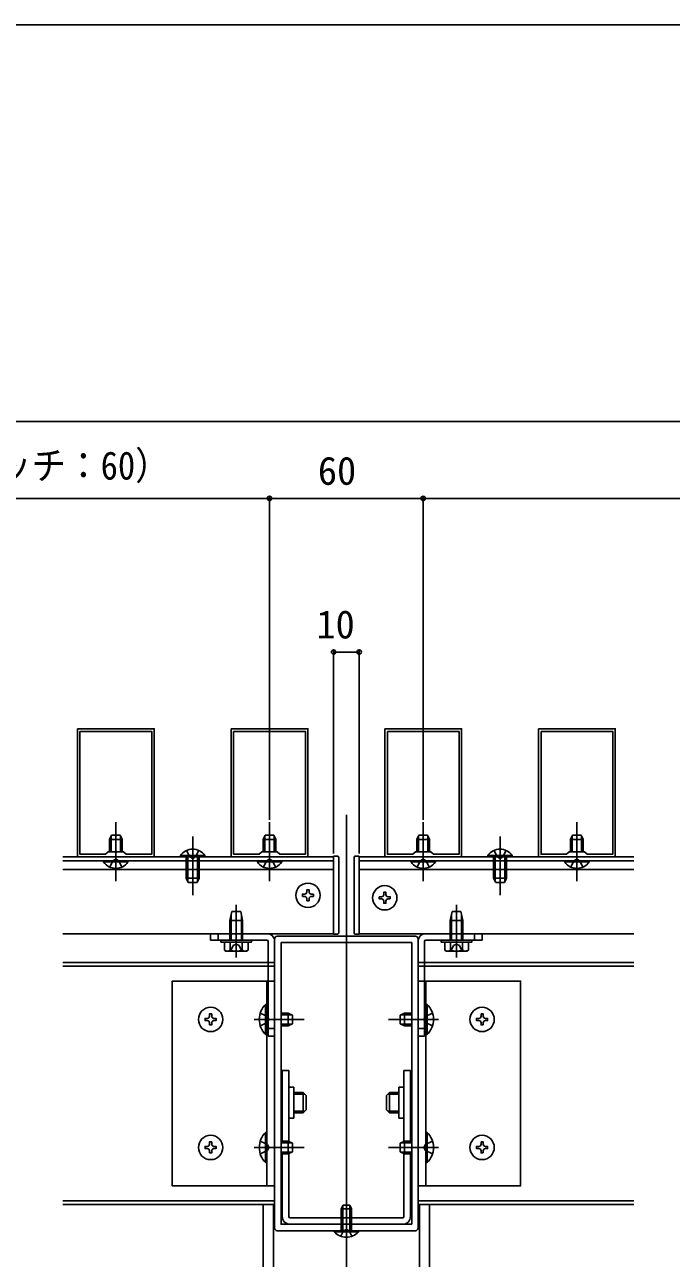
# Model space of a CAD drawing. Units: millimetres, scale not verified. Extents: x -875 to 875, y -1307 to 1299.
# Drawn here: x -16.5 to 236, y 761.3 to 1243.1 of the extents above; entities that cross this region are included whole.
import ezdxf
from ezdxf.enums import TextEntityAlignment as Align

# ---------------------------------------------------------------- set-up
doc = ezdxf.new("R2010")
doc.units = ezdxf.units.MM
doc.header["$LTSCALE"] = 4
for name, color, linetype in [('0-2_YKK_11', 7, 'Continuous'), ('0-3_YKK_12', 2, 'Continuous'), ('0-4_YKK_13', 4, 'Continuous'), ('0-5_YKK_D', 6, 'Continuous'), ('0-6_YKK_ZWAK', 7, 'Continuous')]:
    doc.layers.add(name, color=color, linetype=linetype)
doc.styles.add('ＭＳ ゴシック', font='')
doc.styles.get('ＭＳ ゴシック').set_extended_font_data('MS Gothic')

msp = doc.modelspace()

# ---------------------------------------------------------------- linework, layer by layer
at = {"layer": '0-2_YKK_11'}
for p, q in [((136.1, 887.1), (82.1, 887.1)), ((81.1, 886.1), (81.1, 773.1)), ((137.1, 773.1), (137.1, 886.1)), ((82.1, 772.1), (136.1, 772.1))]:
    msp.add_line(p, q, dxfattribs=at)
for points in [[(4.1, 968.1), (4.1, 918.1), (34.1, 918.1), (34.1, 968.1)], [(5.1, 967.1), (5.1, 919.1), (15.1, 919.1), (16.1, 920.1), (22.1, 920.1), (23.1, 919.1), (33.1, 919.1), (33.1, 967.1)], [(64.1, 968.1), (64.1, 918.1), (94.1, 918.1), (94.1, 968.1)], [(65.1, 967.1), (65.1, 919.1), (75.1, 919.1), (76.1, 920.1), (82.1, 920.1), (83.1, 919.1), (93.1, 919.1), (93.1, 967.1)], [(124.1, 968.1), (124.1, 918.1), (154.1, 918.1), (154.1, 968.1)], [(125.1, 967.1), (125.1, 919.1), (135.1, 919.1), (136.1, 920.1), (142.1, 920.1), (143.1, 919.1), (153.1, 919.1), (153.1, 967.1)], [(184.1, 968.1), (184.1, 918.1), (214.1, 918.1), (214.1, 968.1)], [(185.1, 967.1), (185.1, 919.1), (195.1, 919.1), (196.1, 920.1), (202.1, 920.1), (203.1, 919.1), (213.1, 919.1), (213.1, 967.1)], [(134.6, 774.6), (134.6, 884.6), (83.6, 884.6), (83.6, 774.6)]]:
    msp.add_lwpolyline(points, close=True, dxfattribs=at)
for centre, start, end in [((82.1, 886.1), 90.00001, 179.99999), ((136.1, 886.1), 0.00001, 89.99999), ((82.1, 773.1), 180.00001, 269.99999), ((136.1, 773.1), 270.00001, 359.99999)]:
    msp.add_arc(centre, 1, start, end, dxfattribs=at)
at = {"layer": '0-3_YKK_12'}
for p, q in [((109.1, 934.571), (109.1, 580.1)), ((-1.583, 918.1), (104.1, 918.1)), ((-1.583, 916.6), (104.1, 916.6)), ((114.1, 918.1), (221.326, 918.1)), ((114.1, 916.6), (221.326, 916.6)), ((-1.583, 913.1), (104.1, 913.1)), ((114.1, 913.1), (221.326, 913.1)), ((-1.583, 888.1), (104.1, 888.1)), ((106.033, 887.1), (112.167, 887.1)), ((114.1, 888.1), (221.326, 888.1)), ((-1.583, 876.9), (81.1, 876.9)), ((137.1, 876.9), (221.326, 876.9)), ((-1.583, 875.4), (81.1, 875.4)), ((137.1, 875.4), (221.326, 875.4)), ((-1.583, 783.8), (81.1, 783.8)), ((-1.583, 782.3), (81.1, 782.3)), ((137.1, 783.8), (221.326, 783.8)), ((137.1, 782.3), (221.326, 782.3))]:
    msp.add_line(p, q, dxfattribs=at)
at = {"layer": '0-4_YKK_13'}
for p, q in [((19.1, 908.6), (19.1, 931.6)), ((79.1, 908.6), (79.1, 931.6)), ((139.1, 908.6), (139.1, 931.6)), ((199.1, 908.6), (199.1, 931.6)), ((17.4, 926.6), (16.6, 924.9)), ((17.254, 920.1), (17.254, 926.29)), ((17.4, 926.6), (20.8, 926.6)), ((20.8, 926.6), (21.6, 924.9)), ((20.946, 920.1), (20.946, 926.29)), ((49.1, 926.1), (49.1, 903.1)), ((77.4, 926.6), (76.6, 924.9)), ((77.254, 920.1), (77.254, 926.29)), ((77.4, 926.6), (80.8, 926.6)), ((80.8, 926.6), (81.6, 924.9)), ((80.946, 920.1), (80.946, 926.29)), ((137.4, 926.6), (136.6, 924.9)), ((137.254, 920.1), (137.254, 926.29)), ((137.4, 926.6), (140.8, 926.6)), ((140.8, 926.6), (141.6, 924.9)), ((140.946, 920.1), (140.946, 926.29)), ((169.1, 926.1), (169.1, 903.1)), ((197.4, 926.6), (196.6, 924.9)), ((197.254, 920.1), (197.254, 926.29)), ((197.4, 926.6), (200.8, 926.6)), ((200.8, 926.6), (201.6, 924.9)), ((200.946, 920.1), (200.946, 926.29)), ((21.6, 920.1), (21.6, 924.9)), ((81.6, 920.1), (81.6, 924.9)), ((141.6, 920.1), (141.6, 924.9)), ((201.6, 920.1), (201.6, 924.9)), ((14.35, 916.091), (14.35, 916.6)), ((14.35, 916.6), (23.85, 916.6)), ((53.85, 918.1), (44.35, 918.1)), ((46.6, 918.1), (46.6, 909.8)), ((47.254, 918.1), (47.254, 908.41)), ((50.946, 918.1), (50.946, 908.41)), ((53.85, 918.609), (53.85, 918.1)), ((74.35, 916.091), (74.35, 916.6)), ((74.35, 916.6), (83.85, 916.6)), ((104.1, 887.85), (104.1, 918.35)), ((104.1, 918.35), (105.6, 918.35)), ((106.1, 917.85), (106.1, 888.35)), ((112.1, 917.85), (112.1, 888.35)), ((114.1, 918.35), (112.6, 918.35)), ((114.1, 887.85), (114.1, 918.35)), ((134.35, 916.091), (134.35, 916.6)), ((134.35, 916.6), (143.85, 916.6)), ((173.85, 918.1), (164.35, 918.1)), ((166.6, 918.1), (166.6, 909.8)), ((167.254, 918.1), (167.254, 908.41)), ((170.946, 918.1), (170.946, 908.41)), ((173.85, 918.609), (173.85, 918.1)), ((194.35, 916.091), (194.35, 916.6)), ((194.35, 916.6), (203.85, 916.6)), ((47.4, 908.1), (46.6, 909.8)), ((50.8, 908.1), (47.4, 908.1)), ((50.8, 908.1), (51.6, 909.8)), ((167.4, 908.1), (166.6, 909.8)), ((170.8, 908.1), (167.4, 908.1)), ((170.8, 908.1), (171.6, 909.8)), ((92.81, 902.67), (91.95, 902.67)), ((95.39, 903.53), (96.25, 903.53)), ((122.81, 902.53), (121.95, 902.53)), ((125.39, 901.67), (126.25, 901.67)), ((64.35, 896.8), (63.6, 893.2)), ((67.85, 896.8), (64.35, 896.8)), ((66.1, 878.8), (66.1, 899.3)), ((67.85, 896.8), (68.6, 893.2)), ((150.35, 896.8), (149.6, 893.2)), ((150.35, 896.8), (153.85, 896.8)), ((152.1, 878.8), (152.1, 899.3)), ((153.85, 896.8), (154.6, 893.2)), ((63.6, 893.2), (63.6, 885.6)), ((68.6, 893.2), (63.6, 893.2)), ((64.086, 895.533), (64.086, 885.6)), ((68.114, 895.533), (68.114, 885.6)), ((68.6, 885.6), (68.6, 893.2)), ((149.6, 885.6), (149.6, 893.2)), ((149.6, 893.2), (154.6, 893.2)), ((150.086, 895.533), (150.086, 885.6)), ((154.114, 895.533), (154.114, 885.6)), ((154.6, 893.2), (154.6, 885.6)), ((78.1, 888.1), (56.1, 888.1)), ((56.1, 888.1), (56.1, 885.6)), ((59.1, 888.1), (59.1, 885.6)), ((105.6, 887.85), (104.1, 887.85)), ((112.6, 887.85), (114.1, 887.85)), ((140.1, 888.1), (162.1, 888.1)), ((159.1, 888.1), (159.1, 885.6)), ((162.1, 888.1), (162.1, 885.6)), ((56.1, 885.6), (78.1, 885.6)), ((61.481, 884.8), (61.481, 881.657)), ((61.481, 884.8), (70.719, 884.8)), ((63.6, 884.8), (68.6, 884.8)), ((63.791, 884.8), (63.791, 881.657)), ((68.409, 884.8), (68.409, 881.657)), ((70.719, 884.8), (70.719, 881.657)), ((162.1, 885.6), (140.1, 885.6)), ((147.481, 884.8), (147.481, 881.657)), ((156.719, 884.8), (147.481, 884.8)), ((154.6, 884.8), (149.6, 884.8)), ((149.791, 884.8), (149.791, 881.657)), ((154.409, 884.8), (154.409, 881.657)), ((156.719, 884.8), (156.719, 881.657)), ((62.1, 881.3), (61.481, 881.657)), ((62.1, 881.3), (70.1, 881.3)), ((70.1, 881.3), (70.719, 881.657)), ((148.1, 881.3), (147.481, 881.657)), ((156.1, 881.3), (148.1, 881.3)), ((156.1, 881.3), (156.719, 881.657)), ((78.1, 789.6), (78.1, 869.6)), ((140.1, 789.6), (140.1, 869.6)), ((77.591, 860.5), (78.1, 860.5)), ((78.1, 860.5), (78.1, 848.7)), ((140.609, 860.5), (140.1, 860.5)), ((140.1, 860.5), (140.1, 848.7)), ((55.67, 853.31), (55.67, 852.45)), ((56.53, 855.89), (56.53, 856.75)), ((92.605, 854.6), (73.105, 854.6)), ((83.6, 857.1), (86.4, 857.1)), ((83.6, 856.446), (87.79, 856.446)), ((86.4, 857.1), (86.4, 852.1)), ((88.1, 856.3), (86.4, 857.1)), ((88.1, 852.9), (86.4, 852.1)), ((88.1, 856.3), (88.1, 852.9)), ((125.595, 854.6), (145.095, 854.6)), ((130.1, 856.3), (131.8, 857.1)), ((130.1, 856.3), (130.1, 852.9)), ((130.1, 852.9), (131.8, 852.1)), ((134.6, 856.446), (130.41, 856.446)), ((131.8, 857.1), (131.8, 852.1)), ((134.6, 857.1), (131.8, 857.1)), ((161.67, 855.89), (161.67, 856.75)), ((162.53, 853.31), (162.53, 852.45)), ((78.6, 851.1), (81.1, 851.1)), ((83.6, 852.754), (87.79, 852.754)), ((83.6, 852.1), (86.4, 852.1)), ((134.6, 852.754), (130.41, 852.754)), ((134.6, 852.1), (131.8, 852.1)), ((139.6, 851.1), (137.1, 851.1)), ((86.6, 807.006), (86.6, 834.6)), ((131.6, 834.6), (131.6, 807.006)), ((131.6, 834.6), (134.1, 834.6)), ((134.1, 807.1), (134.1, 834.6)), ((88.6, 828.1), (86.6, 828.1)), ((88.6, 828.1), (88.6, 816.1)), ((88.6, 826.1), (92.2, 826.1)), ((92.848, 825.452), (88.6, 825.452)), ((92.2, 826.1), (92.2, 818.1)), ((93.4, 824.9), (92.2, 826.1)), ((93.4, 824.9), (93.4, 819.3)), ((124.8, 824.9), (126, 826.1)), ((124.8, 824.9), (124.8, 819.3)), ((125.352, 825.452), (129.6, 825.452)), ((126, 826.1), (126, 818.1)), ((129.6, 826.1), (126, 826.1)), ((129.6, 828.1), (129.6, 816.1)), ((129.6, 828.1), (131.6, 828.1)), ((93.4, 819.3), (92.2, 818.1)), ((124.8, 819.3), (126, 818.1)), ((88.6, 816.1), (86.6, 816.1)), ((92.848, 818.748), (88.6, 818.748)), ((92.2, 818.1), (88.6, 818.1)), ((125.352, 818.748), (129.6, 818.748)), ((126, 818.1), (129.6, 818.1)), ((129.6, 816.1), (131.6, 816.1)), ((77.591, 810.5), (78.1, 810.5)), ((78.1, 810.5), (78.1, 798.7)), ((140.609, 810.5), (140.1, 810.5)), ((140.1, 810.5), (140.1, 798.7)), ((56.53, 805.89), (56.53, 806.75)), ((92.605, 804.6), (73.105, 804.6)), ((83.6, 807.1), (86.4, 807.1)), ((83.6, 806.446), (87.79, 806.446)), ((86.4, 807.1), (86.4, 802.1)), ((88.1, 806.3), (86.4, 807.1)), ((88.1, 806.3), (88.1, 802.9)), ((125.595, 804.6), (145.095, 804.6)), ((130.1, 806.3), (131.8, 807.1)), ((130.1, 806.3), (130.1, 802.9)), ((134.6, 806.446), (130.41, 806.446)), ((131.8, 807.1), (131.8, 802.1)), ((134.6, 807.1), (131.8, 807.1)), ((161.67, 805.89), (161.67, 806.75)), ((55.67, 803.31), (55.67, 802.45)), ((83.6, 802.754), (87.79, 802.754)), ((83.6, 802.1), (86.4, 802.1)), ((84.1, 802.1), (84.1, 777.6)), ((88.1, 802.9), (86.4, 802.1)), ((86.6, 777.6), (86.6, 802.194)), ((130.1, 802.9), (131.8, 802.1)), ((134.6, 802.754), (130.41, 802.754)), ((131.6, 802.194), (131.6, 777.6)), ((134.6, 802.1), (131.8, 802.1)), ((134.1, 777.6), (134.1, 802.1)), ((162.53, 803.31), (162.53, 802.45)), ((76.6, 782.3), (76.6, 761.6)), ((80.6, 782.3), (80.6, 761.6)), ((107.8, 782.1), (107.1, 780.7)), ((107.8, 782.1), (110.4, 782.1)), ((110.4, 782.1), (111.1, 780.7)), ((137.6, 782.3), (137.6, 761.6)), ((141.6, 782.3), (141.6, 761.6)), ((131.1, 777.1), (87.1, 777.1)), ((87.1, 774.6), (131.1, 774.6)), ((104.35, 771.591), (104.35, 772.1)), ((104.35, 772.1), (113.85, 772.1)), ((76.6, 761.6), (76.6, 747.1)), ((80.6, 761.6), (80.6, 747.1)), ((137.6, 747.1), (137.6, 761.6)), ((141.6, 747.1), (141.6, 761.6))]:
    msp.add_line(p, q, dxfattribs=at)
for points in [[(16.6, 920.1), (16.6, 924.9), (21.6, 924.9)], [(46.75, 920.6), (47.955, 918.13), (49.1, 917.521)], [(51.45, 920.6), (50.245, 918.13), (49.1, 917.521)], [(76.6, 920.1), (76.6, 924.9), (81.6, 924.9)], [(136.6, 920.1), (136.6, 924.9), (141.6, 924.9)], [(166.75, 920.6), (167.955, 918.13), (169.1, 917.521)], [(171.45, 920.6), (170.245, 918.13), (169.1, 917.521)], [(196.6, 920.1), (196.6, 924.9), (201.6, 924.9)], [(14.35, 916.091), (23.85, 916.091), (23.85, 916.6)], [(16.75, 914.1), (17.955, 916.57), (19.1, 917.179)], [(21.45, 914.1), (20.245, 916.57), (19.1, 917.179)], [(53.85, 918.609), (44.35, 918.609), (44.35, 918.1)], [(51.6, 918.1), (51.6, 909.8), (46.6, 909.8)], [(74.35, 916.091), (83.85, 916.091), (83.85, 916.6)], [(76.75, 914.1), (77.955, 916.57), (79.1, 917.179)], [(81.45, 914.1), (80.245, 916.57), (79.1, 917.179)], [(134.35, 916.091), (143.85, 916.091), (143.85, 916.6)], [(136.75, 914.1), (137.955, 916.57), (139.1, 917.179)], [(141.45, 914.1), (140.245, 916.57), (139.1, 917.179)], [(173.85, 918.609), (164.35, 918.609), (164.35, 918.1)], [(171.6, 918.1), (171.6, 909.8), (166.6, 909.8)], [(194.35, 916.091), (203.85, 916.091), (203.85, 916.6)], [(196.75, 914.1), (197.955, 916.57), (199.1, 917.179)], [(201.45, 914.1), (200.245, 916.57), (199.1, 917.179)], [(91.95, 902.67), (91.95, 903.53), (92.81, 903.53)], [(93.67, 904.39), (93.67, 905.25), (94.53, 905.25), (94.53, 904.39)], [(94.53, 901.81), (94.53, 900.95), (93.67, 900.95), (93.67, 901.81)], [(96.25, 903.53), (96.25, 902.67), (95.39, 902.67)], [(121.95, 902.53), (121.95, 901.67), (122.81, 901.67)], [(124.53, 903.39), (124.53, 904.25), (123.67, 904.25), (123.67, 903.39)], [(126.25, 901.67), (126.25, 902.53), (125.39, 902.53)], [(123.67, 900.81), (123.67, 899.95), (124.53, 899.95), (124.53, 900.81)], [(63.9, 881.3), (64.95, 883.453), (66.1, 884.064)], [(68.3, 881.3), (67.25, 883.453), (66.1, 884.064)], [(78.6, 848.1), (81.1, 848.1), (81.1, 876.9), (81.1, 885.1)], [(78.6, 885.1), (78.6, 876.9), (78.6, 848.1)], [(139.6, 848.1), (137.1, 848.1), (137.1, 876.9), (137.1, 885.1)], [(139.6, 885.1), (139.6, 876.9), (139.6, 848.1)], [(149.9, 881.3), (150.95, 883.453), (152.1, 884.064)], [(154.3, 881.3), (153.25, 883.453), (152.1, 884.064)], [(77.591, 860.5), (77.591, 848.7), (78.1, 848.7)], [(140.609, 860.5), (140.609, 848.7), (140.1, 848.7)], [(54.81, 855.03), (53.95, 855.03), (53.95, 854.17), (54.81, 854.17)], [(56.53, 856.75), (55.67, 856.75), (55.67, 855.89)], [(55.67, 852.45), (56.53, 852.45), (56.53, 853.31)], [(57.39, 854.17), (58.25, 854.17), (58.25, 855.03), (57.39, 855.03)], [(75.489, 857.1), (78.267, 855.745), (78.876, 854.6)], [(75.489, 852.1), (78.267, 853.455), (78.876, 854.6)], [(142.711, 857.1), (139.933, 855.745), (139.324, 854.6)], [(142.711, 852.1), (139.933, 853.455), (139.324, 854.6)], [(160.81, 854.17), (159.95, 854.17), (159.95, 855.03), (160.81, 855.03)], [(161.67, 856.75), (162.53, 856.75), (162.53, 855.89)], [(162.53, 852.45), (161.67, 852.45), (161.67, 853.31)], [(163.39, 855.03), (164.25, 855.03), (164.25, 854.17), (163.39, 854.17)], [(86.6, 834.6), (84.1, 834.6), (84.1, 807.1)], [(77.591, 810.5), (77.591, 798.7), (78.1, 798.7)], [(140.609, 810.5), (140.609, 798.7), (140.1, 798.7)], [(54.81, 805.03), (53.95, 805.03), (53.95, 804.17), (54.81, 804.17)], [(56.53, 806.75), (55.67, 806.75), (55.67, 805.89)], [(57.39, 804.17), (58.25, 804.17), (58.25, 805.03), (57.39, 805.03)], [(75.489, 807.1), (78.267, 805.745), (78.876, 804.6)], [(75.489, 802.1), (78.267, 803.455), (78.876, 804.6)], [(142.711, 807.1), (139.933, 805.745), (139.324, 804.6)], [(142.711, 802.1), (139.933, 803.455), (139.324, 804.6)], [(160.81, 804.17), (159.95, 804.17), (159.95, 805.03), (160.81, 805.03)], [(161.67, 806.75), (162.53, 806.75), (162.53, 805.89)], [(163.39, 805.03), (164.25, 805.03), (164.25, 804.17), (163.39, 804.17)], [(55.67, 802.45), (56.53, 802.45), (56.53, 803.31)], [(162.53, 802.45), (161.67, 802.45), (161.67, 803.31)], [(107.1, 772.1), (107.1, 777.6), (107.1, 780.7), (111.1, 780.7)], [(107.754, 772.1), (107.754, 777.6), (107.754, 782.009)], [(110.446, 772.1), (110.446, 777.6), (110.446, 782.009)], [(111.1, 772.1), (111.1, 777.6), (111.1, 780.7)], [(104.35, 771.591), (113.85, 771.591), (113.85, 772.1)], [(106.95, 769.957), (107.955, 772.017), (109.1, 772.626)], [(111.25, 769.957), (110.245, 772.017), (109.1, 772.626)]]:
    msp.add_lwpolyline(points, dxfattribs=at)
for points in [[(72.1, 885.6), (60.1, 885.6), (60.1, 884.8), (72.1, 884.8)], [(146.1, 885.6), (158.1, 885.6), (158.1, 884.8), (146.1, 884.8)], [(81.1, 789.6), (81.1, 869.6), (41.1, 869.6), (41.1, 789.6)], [(137.1, 789.6), (137.1, 869.6), (177.1, 869.6), (177.1, 789.6)]]:
    msp.add_lwpolyline(points, close=True, dxfattribs=at)
for centre in [(94.1, 903.1), (124.1, 902.1), (56.1, 854.6), (162.1, 854.6), (56.1, 804.6), (162.1, 804.6)]:
    msp.add_circle(centre, 4.75, dxfattribs=at)
for centre, radius, start, end in [((49.1, 915.326), 5.774, 34.65097, 145.34903), ((169.1, 915.326), 5.774, 34.65097, 145.34903), ((19.1, 919.374), 5.774, 214.65097, 325.34903), ((79.1, 919.374), 5.774, 214.65097, 325.34903), ((105.6, 917.85), 0.5, 0, 90), ((112.6, 917.85), 0.5, 90, 180), ((139.1, 919.374), 5.774, 214.65097, 325.34903), ((199.1, 919.374), 5.774, 214.65097, 325.34903), ((92.81, 904.39), 0.86, 270, 0), ((92.81, 901.81), 0.86, 0, 90), ((95.39, 904.39), 0.86, 180, 270), ((95.39, 901.81), 0.86, 90, 180), ((122.81, 903.39), 0.86, 270, 0), ((122.81, 900.81), 0.86, 0, 90), ((125.39, 903.39), 0.86, 180, 270), ((125.39, 900.81), 0.86, 90, 180), ((78.1, 885.1), 3, 0, 90), ((105.6, 888.35), 0.5, 270, 0), ((112.6, 888.35), 0.5, 180, 270), ((140.1, 885.1), 3, 90, 180), ((78.1, 885.1), 0.5, 0, 90), ((140.1, 885.1), 0.5, 90, 180), ((62.636, 883.345), 2.045, 235.61575, 304.38425), ((66.1, 888.943), 7.643, 252.41205, 287.58795), ((69.564, 883.345), 2.045, 235.61575, 304.38425), ((148.636, 883.345), 2.045, 235.61575, 304.38425), ((152.1, 888.943), 7.643, 252.41205, 287.58795), ((155.564, 883.345), 2.045, 235.61575, 304.38425), ((83.332, 854.6), 8.232, 134.2189, 225.7811), ((134.868, 854.6), 8.232, 314.2189, 45.7811), ((54.81, 855.89), 0.86, 270, 0), ((54.81, 853.31), 0.86, 0, 90), ((57.39, 855.89), 0.86, 180, 270), ((57.39, 853.31), 0.86, 90, 180), ((160.81, 855.89), 0.86, 270, 0), ((160.81, 853.31), 0.86, 0, 90), ((163.39, 855.89), 0.86, 180, 270), ((163.39, 853.31), 0.86, 90, 180), ((83.332, 804.6), 8.232, 134.2189, 225.7811), ((134.868, 804.6), 8.232, 314.2189, 45.7811), ((54.81, 805.89), 0.86, 270, 0), ((57.39, 805.89), 0.86, 180, 270), ((160.81, 805.89), 0.86, 270, 0), ((163.39, 805.89), 0.86, 180, 270), ((54.81, 803.31), 0.86, 0, 90), ((57.39, 803.31), 0.86, 90, 180), ((160.81, 803.31), 0.86, 0, 90), ((163.39, 803.31), 0.86, 90, 180), ((87.1, 777.6), 3, 180, 270), ((87.1, 777.6), 0.5, 180, 270), ((131.1, 777.6), 3, 270, 0), ((131.1, 777.6), 0.5, 270, 0), ((109.1, 776.261), 6.661, 224.51496, 315.48504)]:
    msp.add_arc(centre, radius, start, end, dxfattribs=at)
at = {"layer": '0-5_YKK_D'}
for p, q in [((-160.9, 1088.1), (750.1, 1088.1)), ((-160.9, 1058.1), (79.1, 1058.1)), ((79.1, 932.6), (79.1, 1059.1)), ((79.1, 932.6), (79.1, 1059.1)), ((79.1, 1058.1), (139.1, 1058.1)), ((139.1, 932.6), (139.1, 1059.1)), ((139.1, 932.6), (139.1, 1059.1)), ((620.1, 1058.1), (139.1, 1058.1)), ((104.1, 919.35), (104.1, 999.1)), ((104.1, 998.1), (114.1, 998.1)), ((114.1, 919.35), (114.1, 999.1))]:
    msp.add_line(p, q, dxfattribs=at)
for centre in [(79.1, 1058.1), (79.1, 1058.1), (139.1, 1058.1), (139.1, 1058.1), (104.1, 998.1), (114.1, 998.1)]:
    msp.add_circle(centre, 0.85, dxfattribs=at)
at = {"layer": '0-6_YKK_ZWAK'}
msp.add_line((875.1, 1243.1), (-874.9, 1243.1), dxfattribs=at)

# ---------------------------------------------------------------- texts
at = {"layer": '0-5_YKK_D', "style": 'ＭＳ ゴシック', "width": 0.9}
msp.add_text('格子等ピッチ（標準ピッチ：60）', height=11, dxfattribs=at).set_placement((-162.362, 1062.145), align=Align.BOTTOM_LEFT)
at = {"layer": '0-5_YKK_D', "style": 'ＭＳ ゴシック'}
for s, p in [('60', (97.978, 1060.1)), ('10', (97.424, 1000.1))]:
    msp.add_text(s, height=11, dxfattribs=at).set_placement(p, align=Align.BOTTOM_LEFT)

doc.saveas('drawing.dxf')
